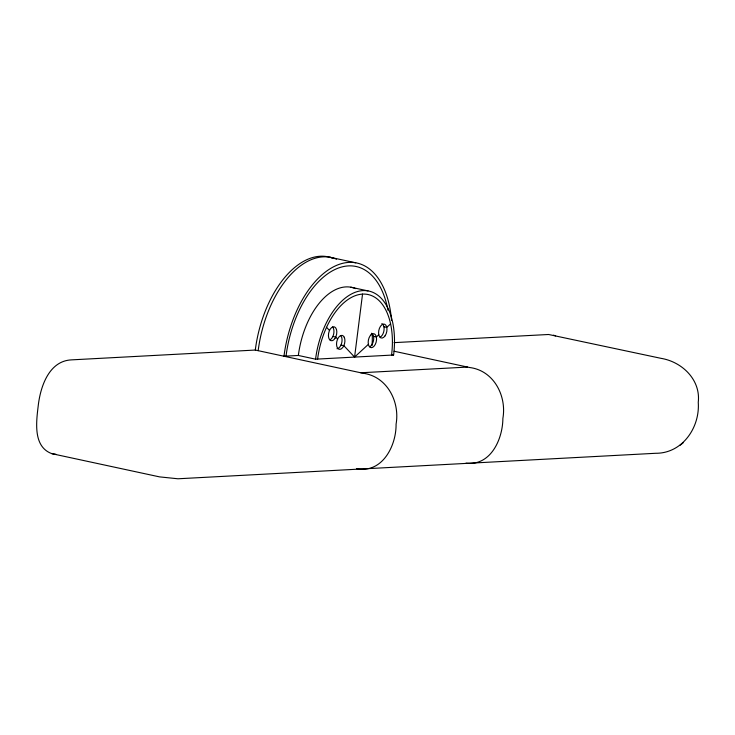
<?xml version="1.0" encoding="UTF-8"?>
<svg xmlns="http://www.w3.org/2000/svg" width="735" height="735" viewBox="0 0 735 735"><rect width="100%" height="100%" fill="white"/><g stroke="black" fill="none" stroke-linecap="round" stroke-linejoin="round"><path stroke-width="1.1" d="M340.976 345.055L343.842 345.671L354.582 357.081L362.539 294.101A63.991 36.144 -77.8 0 1 391.553 355.106M356.512 468.608C382.154 473.809 396.349 445.943 396.082 424.178C400.06 401.696 387.033 376.21 362.842 373.224L255.293 350.053L71.479 359.874C49.456 360.867 40.875 385.553 38.441 403.993C36.502 420.291 32.248 446.678 51.992 453.706L159.532 476.877L177.971 478.779L655.693 453.284C682.402 453.458 700.097 427.421 698.25 402.348C700.896 379.802 682.034 361.776 661.013 358.34L548.595 334.489L394.061 342.639M354.582 357.081L368.373 344.357M378.782 334.765L376.375 336.979L373.509 336.364M390.579 323.878L386.775 327.387L383.909 326.772M680.077 445.254L683.146 442.865M315.563 359.167A67.546 38.147 -77.8 0 1 362.98 290.601A67.546 38.147 -77.8 0 1 393.602 354.996L315.563 359.176L298.355 355.464L283.976 356.227A92.435 52.203 -77.8 0 1 339.662 264.196A92.435 52.203 -77.8 0 1 391.544 320.313M360.738 372.774L467.533 367.068M465.99 463.142C490.668 466.293 502.74 439.144 502.878 418.472C506.856 395.99 493.828 370.504 469.647 367.518L394.107 351.238M56.016 454.313L51.992 453.706M329.932 257.241L355.74 262.799M350.797 287.192L368.005 290.895M332.872 336.446L335.739 337.062L337.613 339.055M391.452 354.536L393.602 355.005M553.464 335.169L555.651 335.877M326.542 327.305L329.51 330.447M340.673 335.573L341.389 336.639A7.111 4.015 -77.8 0 1 341.316 344.219A7.111 4.015 -77.8 0 1 336.97 348.748M298.355 355.464A67.546 38.147 -77.8 0 1 355.584 288.616M332.569 326.965A7.111 4.015 -77.8 0 1 333.708 333.837A7.111 4.015 -77.8 0 1 329.96 339.846M371.423 333.24A7.111 4.015 -77.8 0 1 373.619 339.836A7.111 4.015 -77.8 0 1 369.714 346.755M381.823 323.639A7.111 4.015 -77.8 0 1 384.019 330.236A7.111 4.015 -77.8 0 1 380.124 337.163M372.277 334.544A63.991 36.144 -77.8 0 1 372.002 345.643M286.034 356.126A88.88 50.2 -77.8 0 1 335.794 269.111A88.88 50.2 -77.8 0 1 387.961 310.216M255.293 350.053A92.435 52.203 -77.8 0 1 332.551 258.15M317.612 359.057A63.991 36.144 -77.8 0 1 362.539 294.101M258.169 350.668A92.435 52.203 -77.8 0 1 336.483 259.198M371.083 334.719L370.1 335.877A7.111 4.015 -77.8 0 0 370.137 347.324A7.111 4.015 -77.8 0 0 376.54 339.846A7.111 4.015 -77.8 0 0 371.083 334.719M344.256 337.264L343.539 336.189A7.111 4.015 -77.8 0 0 336.713 341.968A7.111 4.015 -77.8 0 0 341.297 348.868A7.111 4.015 -77.8 0 0 344.256 337.264M334.903 338.55A7.111 4.015 -77.8 0 0 334.535 326.937A7.111 4.015 -77.8 0 0 328.426 335.776A7.111 4.015 -77.8 0 0 334.903 338.55M385.057 335.867A7.111 4.015 -77.8 0 0 384.699 324.254A7.111 4.015 -77.8 0 0 378.58 333.102A7.111 4.015 -77.8 0 0 385.057 335.867"/></g></svg>
